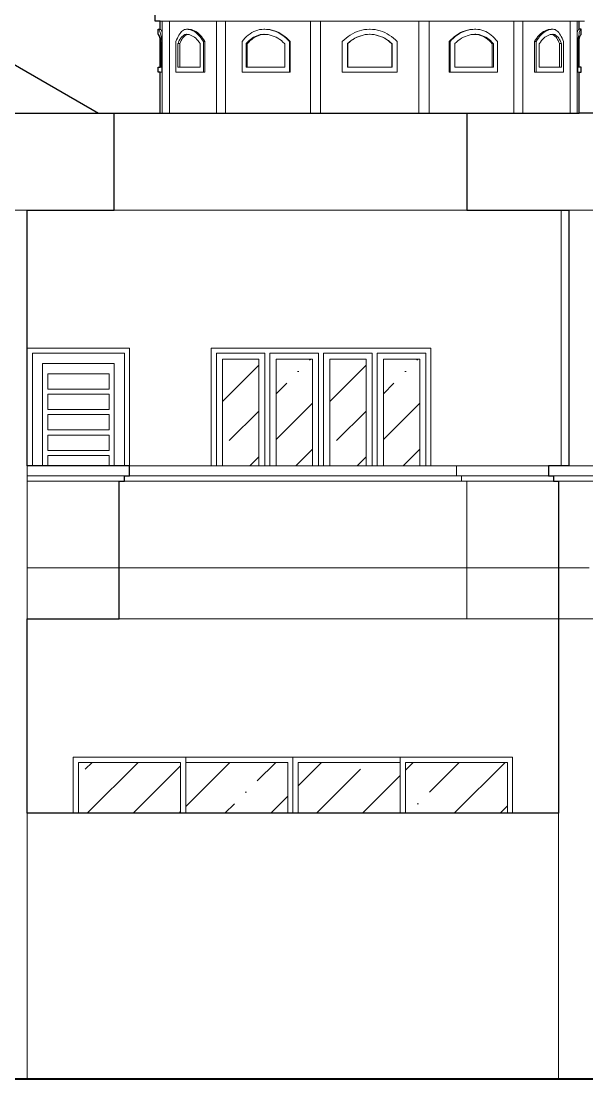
# Model space of a CAD drawing. Header units: millimetres. Extents: x -667 to -468, y -723 to -475.
# Drawn here: x -538.1 to -532.56, y -496.04 to -485.69 of the extents above; entities that cross this region are included whole.
import ezdxf

# ---------------------------------------------------------------- set-up
doc = ezdxf.new("R2010")
doc.units = ezdxf.units.MM
doc.layers.get('0').update_dxf_attribs({"lineweight": 9})
doc.layers.add('dinding', color=36, linetype='Continuous', lineweight=9)
doc.layers.add('NOTASI', color=250, linetype='Continuous', lineweight=5)

msp = doc.modelspace()

# ---------------------------------------------------------------- hatches: boundary and pattern name
at = {"layer": 'NOTASI'}
h = msp.add_hatch(dxfattribs=at)
h.set_pattern_fill('ANSI35', color=256, scale=0.1, style=0)
h.set_pattern_definition([(45, (75.4971, -1.7216), (-0.4490128, 0.4490128), []), (45, (75.9461, -1.7216), (-0.4490128, 0.4490128), [0.79375, -0.15875, 0, -0.15875])])
h.paths.add_polyline_path([(-535.6, -490.045), (-535.245, -490.045), (-535.245, -489.005), (-535.6, -489.005)])
h.paths.add_polyline_path([(-536.125, -490.045), (-535.77, -490.045), (-535.77, -489.005), (-536.125, -489.005)])
h = msp.add_hatch(dxfattribs=at)
h.set_pattern_fill('ANSI35', color=256, scale=0.1, style=0)
h.set_pattern_definition([(45, (76.5471, -1.7216), (-0.4490128, 0.4490128), []), (45, (76.9961, -1.7216), (-0.4490128, 0.4490128), [0.79375, -0.15875, 0, -0.15875])])
h.paths.add_polyline_path([(-534.55, -490.045), (-534.195, -490.045), (-534.195, -489.005), (-534.55, -489.005)])
h.paths.add_polyline_path([(-535.075, -490.045), (-534.72, -490.045), (-534.72, -489.005), (-535.075, -489.005)])
h = msp.add_hatch(dxfattribs=at)
h.set_pattern_fill('ANSI35', color=256, scale=0.1, style=0)
h.paths.add_polyline_path([(-533.335, -492.948), (-534.335, -492.948), (-534.335, -493.445), (-533.335, -493.445)])
h.paths.add_polyline_path([(-534.385, -492.948), (-535.385, -492.948), (-535.385, -493.445), (-534.385, -493.445)])
h.paths.add_polyline_path([(-535.485, -492.948), (-536.485, -492.948), (-536.485, -493.445), (-535.485, -493.445)])
h.paths.add_polyline_path([(-536.535, -492.948), (-537.535, -492.948), (-537.535, -493.445), (-536.535, -493.445)])

# ---------------------------------------------------------------- linework, layer by layer
at = {"lineweight": 30}
msp.add_line((-538.259, -486.063), (-537.338, -486.595), dxfattribs=at)
at = {"lineweight": 40}
msp.add_line((-549.665, -496.045), (-523.108, -496.045), dxfattribs=at)
at = {"lineweight": 30}
for points in [[(-543.185, -486.595), (-536.734, -486.595), (-536.734, -486.195), (-536.754, -486.195), (-536.754, -486.145), (-536.734, -486.145), (-536.734, -485.866), (-536.744, -485.834), (-536.751, -485.825), (-536.754, -485.823), (-536.754, -485.773), (-536.734, -485.773), (-536.734, -485.761), (-536.734, -485.695), (-536.785, -485.695), (-536.785, -485.545)], [(-526.685, -486.595), (-532.633, -486.595), (-532.633, -486.195), (-532.613, -486.195), (-532.613, -486.145), (-532.633, -486.145), (-532.633, -485.866), (-532.623, -485.834), (-532.616, -485.825), (-532.613, -485.823), (-532.613, -485.773), (-532.633, -485.773), (-532.633, -485.761), (-532.633, -485.695)], [(-544.735, -496.045), (-544.735, -486.595), (-532.633, -486.595)], [(-533.735, -486.595), (-533.735, -487.545), (-532.735, -487.545), (-532.735, -490.045), (-532.935, -490.045), (-532.935, -490.145), (-532.885, -490.145), (-532.885, -490.195), (-532.835, -490.195), (-532.835, -491.045), (-532.835, -491.545), (-532.835, -493.445), (-538.035, -493.445), (-538.035, -491.545), (-537.135, -491.545), (-537.135, -490.195), (-537.085, -490.195), (-537.085, -490.145), (-537.035, -490.145), (-537.035, -490.045), (-538.035, -490.045), (-538.035, -487.545), (-537.185, -487.545), (-537.185, -486.595)]]:
    msp.add_lwpolyline(points, dxfattribs=at)
at = {"layer": 'dinding'}
for p, q in [((-536.785, -485.545), (-536.785, -485.695)), ((-536.785, -485.695), (-536.734, -485.695)), ((-536.734, -485.773), (-536.734, -485.695)), ((-536.714, -485.695), (-536.734, -485.695)), ((-536.714, -485.81), (-536.714, -485.695)), ((-536.714, -485.695), (-536.645, -485.695)), ((-536.645, -485.695), (-536.645, -486.595)), ((-536.184, -485.695), (-536.645, -485.695)), ((-536.184, -486.595), (-536.184, -485.695)), ((-536.094, -485.695), (-536.184, -485.695)), ((-536.094, -485.695), (-536.094, -486.595)), ((-535.264, -485.695), (-536.094, -485.695)), ((-535.264, -486.595), (-535.264, -485.695)), ((-535.165, -485.695), (-535.264, -485.695)), ((-535.165, -485.695), (-535.165, -486.595)), ((-535.165, -485.695), (-534.202, -485.695)), ((-534.202, -486.595), (-534.202, -485.695)), ((-534.103, -485.695), (-534.202, -485.695)), ((-534.103, -486.595), (-534.103, -485.695)), ((-533.273, -485.695), (-534.103, -485.695)), ((-533.273, -486.595), (-533.273, -485.695)), ((-533.184, -485.695), (-533.273, -485.695)), ((-533.184, -486.595), (-533.184, -485.695)), ((-533.184, -485.695), (-532.722, -485.695)), ((-532.722, -486.595), (-532.722, -485.695)), ((-532.722, -485.695), (-532.653, -485.695)), ((-532.633, -485.695), (-532.653, -485.695)), ((-532.653, -485.81), (-532.653, -485.695)), ((-532.633, -485.695), (-532.583, -485.695)), ((-532.633, -485.773), (-532.633, -485.695)), ((-536.751, -485.775), (-536.754, -485.773)), ((-536.754, -485.823), (-536.754, -485.773)), ((-536.734, -485.773), (-536.754, -485.773)), ((-536.751, -485.825), (-536.754, -485.823)), ((-536.747, -485.778), (-536.751, -485.775)), ((-536.748, -485.827), (-536.751, -485.825)), ((-536.746, -485.831), (-536.748, -485.827)), ((-536.744, -485.783), (-536.747, -485.778)), ((-536.741, -485.789), (-536.744, -485.783)), ((-536.738, -485.797), (-536.741, -485.789)), ((-536.735, -485.807), (-536.738, -485.797)), ((-536.732, -485.818), (-536.735, -485.807)), ((-536.731, -485.775), (-536.734, -485.773)), ((-536.729, -485.831), (-536.732, -485.818)), ((-536.728, -485.778), (-536.731, -485.775)), ((-536.724, -485.783), (-536.728, -485.778)), ((-536.721, -485.789), (-536.724, -485.783)), ((-536.718, -485.797), (-536.721, -485.789)), ((-536.715, -485.807), (-536.718, -485.797)), ((-536.714, -485.81), (-536.715, -485.807)), ((-536.714, -485.895), (-536.714, -485.81)), ((-536.551, -485.831), (-536.543, -485.818)), ((-536.543, -485.818), (-536.534, -485.807)), ((-536.534, -485.807), (-536.525, -485.797)), ((-536.525, -485.797), (-536.516, -485.789)), ((-536.516, -485.789), (-536.507, -485.783)), ((-536.507, -485.783), (-536.497, -485.778)), ((-536.502, -485.831), (-536.494, -485.827)), ((-536.497, -485.778), (-536.488, -485.775)), ((-536.494, -485.827), (-536.486, -485.825)), ((-536.488, -485.775), (-536.478, -485.773)), ((-536.486, -485.825), (-536.478, -485.823)), ((-536.484, -485.831), (-536.476, -485.827)), ((-536.475, -485.773), (-536.478, -485.773)), ((-536.475, -485.823), (-536.478, -485.823)), ((-536.476, -485.827), (-536.467, -485.825)), ((-536.46, -485.775), (-536.475, -485.773)), ((-536.459, -485.773), (-536.475, -485.773)), ((-536.466, -485.824), (-536.475, -485.823)), ((-536.467, -485.825), (-536.466, -485.824)), ((-536.463, -485.825), (-536.466, -485.824)), ((-536.45, -485.827), (-536.463, -485.825)), ((-536.445, -485.778), (-536.46, -485.775)), ((-536.444, -485.775), (-536.459, -485.773)), ((-536.437, -485.831), (-536.45, -485.827)), ((-536.43, -485.783), (-536.445, -485.778)), ((-536.429, -485.778), (-536.444, -485.775)), ((-536.415, -485.789), (-536.43, -485.783)), ((-536.414, -485.783), (-536.429, -485.778)), ((-536.4, -485.797), (-536.415, -485.789)), ((-536.399, -485.789), (-536.414, -485.783)), ((-536.386, -485.807), (-536.4, -485.797)), ((-536.385, -485.797), (-536.399, -485.789)), ((-536.373, -485.818), (-536.386, -485.807)), ((-536.37, -485.807), (-536.385, -485.797)), ((-536.359, -485.831), (-536.373, -485.818)), ((-536.357, -485.818), (-536.37, -485.807)), ((-536.343, -485.831), (-536.357, -485.818)), ((-535.872, -485.831), (-535.855, -485.818)), ((-535.855, -485.818), (-535.837, -485.807)), ((-535.837, -485.807), (-535.819, -485.797)), ((-535.819, -485.797), (-535.8, -485.789)), ((-535.8, -485.789), (-535.78, -485.783)), ((-535.78, -485.783), (-535.761, -485.778)), ((-535.772, -485.831), (-535.755, -485.827)), ((-535.761, -485.778), (-535.741, -485.775)), ((-535.759, -485.831), (-535.742, -485.827)), ((-535.755, -485.827), (-535.737, -485.825)), ((-535.742, -485.827), (-535.725, -485.825)), ((-535.741, -485.775), (-535.721, -485.773)), ((-535.737, -485.825), (-535.721, -485.823)), ((-535.725, -485.825), (-535.712, -485.824)), ((-535.717, -485.773), (-535.721, -485.773)), ((-535.717, -485.823), (-535.721, -485.823)), ((-535.693, -485.775), (-535.717, -485.773)), ((-535.709, -485.773), (-535.717, -485.773)), ((-535.712, -485.824), (-535.717, -485.823)), ((-535.698, -485.825), (-535.712, -485.824)), ((-535.686, -485.775), (-535.709, -485.773)), ((-535.678, -485.827), (-535.698, -485.825)), ((-535.67, -485.778), (-535.693, -485.775)), ((-535.663, -485.778), (-535.686, -485.775)), ((-535.658, -485.831), (-535.678, -485.827)), ((-535.647, -485.783), (-535.67, -485.778)), ((-535.64, -485.783), (-535.663, -485.778)), ((-535.625, -485.789), (-535.647, -485.783)), ((-535.617, -485.789), (-535.64, -485.783)), ((-535.603, -485.797), (-535.625, -485.789)), ((-535.595, -485.797), (-535.617, -485.789)), ((-535.581, -485.807), (-535.603, -485.797)), ((-535.574, -485.807), (-535.595, -485.797)), ((-535.561, -485.818), (-535.581, -485.807)), ((-535.553, -485.818), (-535.574, -485.807)), ((-535.541, -485.831), (-535.561, -485.818)), ((-535.533, -485.831), (-535.553, -485.818)), ((-534.875, -485.831), (-534.854, -485.818)), ((-534.854, -485.818), (-534.831, -485.807)), ((-534.831, -485.807), (-534.808, -485.797)), ((-534.808, -485.797), (-534.785, -485.789)), ((-534.785, -485.789), (-534.76, -485.783)), ((-534.76, -485.783), (-534.736, -485.778)), ((-534.749, -485.831), (-534.728, -485.827)), ((-534.747, -485.831), (-534.726, -485.827)), ((-534.736, -485.778), (-534.711, -485.775)), ((-534.728, -485.827), (-534.707, -485.825)), ((-534.726, -485.827), (-534.704, -485.825)), ((-534.711, -485.775), (-534.686, -485.773)), ((-534.707, -485.825), (-534.686, -485.823)), ((-534.704, -485.825), (-534.684, -485.823)), ((-534.684, -485.773), (-534.686, -485.773)), ((-534.684, -485.823), (-534.686, -485.823)), ((-534.684, -485.773), (-534.681, -485.773)), ((-534.684, -485.823), (-534.681, -485.823)), ((-534.663, -485.825), (-534.684, -485.823)), ((-534.656, -485.775), (-534.681, -485.773)), ((-534.661, -485.825), (-534.681, -485.823)), ((-534.642, -485.827), (-534.663, -485.825)), ((-534.639, -485.827), (-534.661, -485.825)), ((-534.631, -485.778), (-534.656, -485.775)), ((-534.621, -485.831), (-534.642, -485.827)), ((-534.618, -485.831), (-534.639, -485.827)), ((-534.607, -485.783), (-534.631, -485.778)), ((-534.583, -485.789), (-534.607, -485.783)), ((-534.559, -485.797), (-534.583, -485.789)), ((-534.536, -485.807), (-534.559, -485.797)), ((-534.514, -485.818), (-534.536, -485.807)), ((-534.492, -485.831), (-534.514, -485.818)), ((-533.835, -485.831), (-533.814, -485.818)), ((-533.827, -485.831), (-533.807, -485.818)), ((-533.814, -485.818), (-533.794, -485.807)), ((-533.807, -485.818), (-533.786, -485.807)), ((-533.794, -485.807), (-533.772, -485.797)), ((-533.786, -485.807), (-533.764, -485.797)), ((-533.772, -485.797), (-533.75, -485.789)), ((-533.764, -485.797), (-533.742, -485.789)), ((-533.75, -485.789), (-533.728, -485.783)), ((-533.742, -485.789), (-533.72, -485.783)), ((-533.728, -485.783), (-533.705, -485.778)), ((-533.72, -485.783), (-533.697, -485.778)), ((-533.71, -485.831), (-533.69, -485.827)), ((-533.705, -485.778), (-533.682, -485.775)), ((-533.697, -485.778), (-533.674, -485.775)), ((-533.69, -485.827), (-533.67, -485.825)), ((-533.682, -485.775), (-533.658, -485.773)), ((-533.674, -485.775), (-533.651, -485.773)), ((-533.67, -485.825), (-533.655, -485.824)), ((-533.658, -485.773), (-533.651, -485.773)), ((-533.655, -485.824), (-533.651, -485.823)), ((-533.642, -485.825), (-533.655, -485.824)), ((-533.651, -485.773), (-533.646, -485.773)), ((-533.651, -485.823), (-533.646, -485.823)), ((-533.626, -485.775), (-533.646, -485.773)), ((-533.63, -485.825), (-533.646, -485.823)), ((-533.625, -485.827), (-533.642, -485.825)), ((-533.613, -485.827), (-533.63, -485.825)), ((-533.607, -485.778), (-533.626, -485.775)), ((-533.608, -485.831), (-533.625, -485.827)), ((-533.596, -485.831), (-533.613, -485.827)), ((-533.587, -485.783), (-533.607, -485.778)), ((-533.568, -485.789), (-533.587, -485.783)), ((-533.549, -485.797), (-533.568, -485.789)), ((-533.53, -485.807), (-533.549, -485.797)), ((-533.512, -485.818), (-533.53, -485.807)), ((-533.495, -485.831), (-533.512, -485.818)), ((-533.024, -485.831), (-533.011, -485.818)), ((-533.011, -485.818), (-532.997, -485.807)), ((-533.008, -485.831), (-532.995, -485.818)), ((-532.997, -485.807), (-532.983, -485.797)), ((-532.995, -485.818), (-532.981, -485.807)), ((-532.983, -485.797), (-532.968, -485.789)), ((-532.981, -485.807), (-532.967, -485.797)), ((-532.968, -485.789), (-532.954, -485.783)), ((-532.967, -485.797), (-532.952, -485.789)), ((-532.954, -485.783), (-532.938, -485.778)), ((-532.952, -485.789), (-532.938, -485.783)), ((-532.938, -485.778), (-532.923, -485.775)), ((-532.938, -485.783), (-532.923, -485.778)), ((-532.931, -485.831), (-532.918, -485.827)), ((-532.923, -485.775), (-532.908, -485.773)), ((-532.923, -485.778), (-532.907, -485.775)), ((-532.918, -485.827), (-532.905, -485.825)), ((-532.908, -485.773), (-532.892, -485.773)), ((-532.907, -485.775), (-532.892, -485.773)), ((-532.905, -485.825), (-532.902, -485.824)), ((-532.902, -485.824), (-532.892, -485.823)), ((-532.9, -485.825), (-532.902, -485.824)), ((-532.892, -485.827), (-532.9, -485.825)), ((-532.892, -485.773), (-532.89, -485.773)), ((-532.892, -485.823), (-532.89, -485.823)), ((-532.884, -485.831), (-532.892, -485.827)), ((-532.88, -485.775), (-532.89, -485.773)), ((-532.882, -485.825), (-532.89, -485.823)), ((-532.873, -485.827), (-532.882, -485.825)), ((-532.87, -485.778), (-532.88, -485.775)), ((-532.865, -485.831), (-532.873, -485.827)), ((-532.861, -485.783), (-532.87, -485.778)), ((-532.852, -485.789), (-532.861, -485.783)), ((-532.842, -485.797), (-532.852, -485.789)), ((-532.834, -485.807), (-532.842, -485.797)), ((-532.825, -485.818), (-532.834, -485.807)), ((-532.817, -485.831), (-532.825, -485.818)), ((-532.653, -485.81), (-532.652, -485.807)), ((-532.653, -485.895), (-532.653, -485.81)), ((-532.652, -485.807), (-532.649, -485.797)), ((-532.649, -485.797), (-532.646, -485.789)), ((-532.646, -485.789), (-532.643, -485.783)), ((-532.643, -485.783), (-532.64, -485.778)), ((-532.64, -485.778), (-532.637, -485.775)), ((-532.638, -485.831), (-532.635, -485.818)), ((-532.637, -485.775), (-532.633, -485.773)), ((-532.635, -485.818), (-532.633, -485.807)), ((-532.633, -485.773), (-532.613, -485.773)), ((-532.633, -485.807), (-532.63, -485.797)), ((-532.63, -485.797), (-532.626, -485.789)), ((-532.626, -485.789), (-532.623, -485.783)), ((-532.623, -485.783), (-532.62, -485.778)), ((-532.622, -485.831), (-532.619, -485.827)), ((-532.62, -485.778), (-532.617, -485.775)), ((-532.619, -485.827), (-532.616, -485.825)), ((-532.617, -485.775), (-532.613, -485.773)), ((-532.616, -485.825), (-532.613, -485.823)), ((-532.613, -485.823), (-532.613, -485.773)), ((-536.743, -485.837), (-536.746, -485.831)), ((-536.74, -485.844), (-536.743, -485.837)), ((-536.738, -485.852), (-536.74, -485.844)), ((-536.735, -485.862), (-536.738, -485.852)), ((-536.734, -485.866), (-536.735, -485.862)), ((-536.734, -486.145), (-536.734, -485.866)), ((-536.733, -485.873), (-536.734, -485.866)), ((-536.73, -485.885), (-536.733, -485.873)), ((-536.728, -485.899), (-536.73, -485.885)), ((-536.726, -485.845), (-536.729, -485.831)), ((-536.726, -485.913), (-536.728, -485.899)), ((-536.724, -485.86), (-536.726, -485.845)), ((-536.726, -485.915), (-536.726, -485.913)), ((-536.726, -486.145), (-536.726, -485.915)), ((-536.721, -485.877), (-536.724, -485.86)), ((-536.719, -485.895), (-536.721, -485.877)), ((-536.719, -486.195), (-536.719, -485.895)), ((-536.714, -485.895), (-536.719, -485.895)), ((-536.714, -486.195), (-536.714, -485.895)), ((-536.58, -485.895), (-536.574, -485.877)), ((-536.58, -486.195), (-536.58, -485.895)), ((-536.574, -485.877), (-536.566, -485.86)), ((-536.566, -485.86), (-536.559, -485.845)), ((-536.561, -485.915), (-536.56, -485.913)), ((-536.543, -485.915), (-536.561, -485.915)), ((-536.561, -486.145), (-536.561, -485.915)), ((-536.56, -485.913), (-536.554, -485.899)), ((-536.559, -485.845), (-536.551, -485.831)), ((-536.554, -485.899), (-536.548, -485.885)), ((-536.548, -485.885), (-536.541, -485.873)), ((-536.543, -485.915), (-536.542, -485.913)), ((-536.543, -486.145), (-536.543, -485.915)), ((-536.542, -485.913), (-536.536, -485.899)), ((-536.541, -485.873), (-536.533, -485.862)), ((-536.536, -485.899), (-536.529, -485.885)), ((-536.533, -485.862), (-536.526, -485.852)), ((-536.529, -485.885), (-536.522, -485.873)), ((-536.526, -485.852), (-536.518, -485.844)), ((-536.522, -485.873), (-536.515, -485.862)), ((-536.518, -485.844), (-536.51, -485.837)), ((-536.515, -485.862), (-536.507, -485.852)), ((-536.51, -485.837), (-536.502, -485.831)), ((-536.507, -485.852), (-536.5, -485.844)), ((-536.5, -485.844), (-536.492, -485.837)), ((-536.492, -485.837), (-536.484, -485.831)), ((-536.424, -485.837), (-536.437, -485.831)), ((-536.411, -485.844), (-536.424, -485.837)), ((-536.399, -485.852), (-536.411, -485.844)), ((-536.387, -485.862), (-536.399, -485.852)), ((-536.376, -485.873), (-536.387, -485.862)), ((-536.365, -485.885), (-536.376, -485.873)), ((-536.354, -485.899), (-536.365, -485.885)), ((-536.347, -485.845), (-536.359, -485.831)), ((-536.344, -485.913), (-536.354, -485.899)), ((-536.335, -485.86), (-536.347, -485.845)), ((-536.343, -485.915), (-536.344, -485.913)), ((-536.331, -485.845), (-536.343, -485.831)), ((-536.343, -486.145), (-536.343, -485.915)), ((-536.323, -485.877), (-536.335, -485.86)), ((-536.319, -485.86), (-536.331, -485.845)), ((-536.312, -485.895), (-536.323, -485.877)), ((-536.307, -485.877), (-536.319, -485.86)), ((-536.312, -486.195), (-536.312, -485.895)), ((-536.297, -485.895), (-536.312, -485.895)), ((-536.297, -485.895), (-536.307, -485.877)), ((-536.297, -486.195), (-536.297, -485.895)), ((-535.933, -485.895), (-535.919, -485.877)), ((-535.933, -486.195), (-535.933, -485.895)), ((-535.919, -485.877), (-535.905, -485.86)), ((-535.905, -485.86), (-535.889, -485.845)), ((-535.894, -485.915), (-535.892, -485.913)), ((-535.882, -485.915), (-535.894, -485.915)), ((-535.894, -486.145), (-535.894, -485.915)), ((-535.892, -485.913), (-535.879, -485.899)), ((-535.889, -485.845), (-535.872, -485.831)), ((-535.882, -485.915), (-535.88, -485.913)), ((-535.882, -486.145), (-535.882, -485.915)), ((-535.88, -485.913), (-535.867, -485.899)), ((-535.879, -485.899), (-535.865, -485.885)), ((-535.867, -485.899), (-535.853, -485.885)), ((-535.865, -485.885), (-535.851, -485.873)), ((-535.853, -485.885), (-535.839, -485.873)), ((-535.851, -485.873), (-535.836, -485.862)), ((-535.839, -485.873), (-535.824, -485.862)), ((-535.836, -485.862), (-535.821, -485.852)), ((-535.824, -485.862), (-535.809, -485.852)), ((-535.821, -485.852), (-535.805, -485.844)), ((-535.809, -485.852), (-535.793, -485.844)), ((-535.805, -485.844), (-535.788, -485.837)), ((-535.793, -485.844), (-535.776, -485.837)), ((-535.788, -485.837), (-535.772, -485.831)), ((-535.776, -485.837), (-535.759, -485.831)), ((-535.638, -485.837), (-535.658, -485.831)), ((-535.619, -485.844), (-535.638, -485.837)), ((-535.601, -485.852), (-535.619, -485.844)), ((-535.583, -485.862), (-535.601, -485.852)), ((-535.565, -485.873), (-535.583, -485.862)), ((-535.548, -485.885), (-535.565, -485.873)), ((-535.533, -485.899), (-535.548, -485.885)), ((-535.521, -485.845), (-535.541, -485.831)), ((-535.514, -485.845), (-535.533, -485.831)), ((-535.518, -485.913), (-535.533, -485.899)), ((-535.503, -485.86), (-535.521, -485.845)), ((-535.516, -485.915), (-535.518, -485.913)), ((-535.516, -486.145), (-535.516, -485.915)), ((-535.495, -485.86), (-535.514, -485.845)), ((-535.486, -485.877), (-535.503, -485.86)), ((-535.478, -485.877), (-535.495, -485.86)), ((-535.469, -485.895), (-535.486, -485.877)), ((-535.462, -485.895), (-535.478, -485.877)), ((-535.469, -486.195), (-535.469, -485.895)), ((-535.462, -485.895), (-535.469, -485.895)), ((-535.462, -486.195), (-535.462, -485.895)), ((-534.952, -485.895), (-534.934, -485.877)), ((-534.952, -486.195), (-534.952, -485.895)), ((-534.934, -485.877), (-534.916, -485.86)), ((-534.916, -485.86), (-534.896, -485.845)), ((-534.902, -485.915), (-534.9, -485.913)), ((-534.899, -485.915), (-534.902, -485.915)), ((-534.902, -486.145), (-534.902, -485.915)), ((-534.9, -485.913), (-534.884, -485.899)), ((-534.899, -485.915), (-534.897, -485.913)), ((-534.899, -486.145), (-534.899, -485.915)), ((-534.897, -485.913), (-534.881, -485.899)), ((-534.896, -485.845), (-534.875, -485.831)), ((-534.884, -485.899), (-534.867, -485.885)), ((-534.881, -485.899), (-534.864, -485.885)), ((-534.867, -485.885), (-534.849, -485.873)), ((-534.864, -485.885), (-534.846, -485.873)), ((-534.849, -485.873), (-534.83, -485.862)), ((-534.846, -485.873), (-534.828, -485.862)), ((-534.83, -485.862), (-534.811, -485.852)), ((-534.828, -485.862), (-534.808, -485.852)), ((-534.811, -485.852), (-534.791, -485.844)), ((-534.808, -485.852), (-534.788, -485.844)), ((-534.791, -485.844), (-534.77, -485.837)), ((-534.788, -485.844), (-534.768, -485.837)), ((-534.77, -485.837), (-534.749, -485.831)), ((-534.768, -485.837), (-534.747, -485.831)), ((-534.6, -485.837), (-534.621, -485.831)), ((-534.597, -485.837), (-534.618, -485.831)), ((-534.579, -485.844), (-534.6, -485.837)), ((-534.577, -485.844), (-534.597, -485.837)), ((-534.559, -485.852), (-534.579, -485.844)), ((-534.557, -485.852), (-534.577, -485.844)), ((-534.54, -485.862), (-534.559, -485.852)), ((-534.537, -485.862), (-534.557, -485.852)), ((-534.521, -485.873), (-534.54, -485.862)), ((-534.519, -485.873), (-534.537, -485.862)), ((-534.503, -485.885), (-534.521, -485.873)), ((-534.501, -485.885), (-534.519, -485.873)), ((-534.486, -485.899), (-534.503, -485.885)), ((-534.484, -485.899), (-534.501, -485.885)), ((-534.472, -485.845), (-534.492, -485.831)), ((-534.47, -485.913), (-534.486, -485.899)), ((-534.468, -485.913), (-534.484, -485.899)), ((-534.452, -485.86), (-534.472, -485.845)), ((-534.468, -485.915), (-534.47, -485.913)), ((-534.465, -485.915), (-534.468, -485.913)), ((-534.468, -485.915), (-534.465, -485.915)), ((-534.468, -486.145), (-534.468, -485.915)), ((-534.465, -486.145), (-534.465, -485.915)), ((-534.433, -485.877), (-534.452, -485.86)), ((-534.416, -485.895), (-534.433, -485.877)), ((-534.416, -486.195), (-534.416, -485.895)), ((-533.906, -485.895), (-533.889, -485.877)), ((-533.906, -485.895), (-533.898, -485.895)), ((-533.906, -486.195), (-533.906, -485.895)), ((-533.898, -485.895), (-533.882, -485.877)), ((-533.898, -486.195), (-533.898, -485.895)), ((-533.889, -485.877), (-533.872, -485.86)), ((-533.882, -485.877), (-533.864, -485.86)), ((-533.872, -485.86), (-533.854, -485.845)), ((-533.864, -485.86), (-533.846, -485.845)), ((-533.854, -485.845), (-533.835, -485.831)), ((-533.852, -485.915), (-533.85, -485.913)), ((-533.852, -486.145), (-533.852, -485.915)), ((-533.85, -485.913), (-533.835, -485.899)), ((-533.846, -485.845), (-533.827, -485.831)), ((-533.835, -485.899), (-533.819, -485.885)), ((-533.819, -485.885), (-533.802, -485.873)), ((-533.802, -485.873), (-533.785, -485.862)), ((-533.785, -485.862), (-533.767, -485.852)), ((-533.767, -485.852), (-533.748, -485.844)), ((-533.748, -485.844), (-533.729, -485.837)), ((-533.729, -485.837), (-533.71, -485.831)), ((-533.591, -485.837), (-533.608, -485.831)), ((-533.579, -485.837), (-533.596, -485.831)), ((-533.575, -485.844), (-533.591, -485.837)), ((-533.563, -485.844), (-533.579, -485.837)), ((-533.559, -485.852), (-533.575, -485.844)), ((-533.547, -485.852), (-533.563, -485.844)), ((-533.543, -485.862), (-533.559, -485.852)), ((-533.531, -485.862), (-533.547, -485.852)), ((-533.528, -485.873), (-533.543, -485.862)), ((-533.516, -485.873), (-533.531, -485.862)), ((-533.514, -485.885), (-533.528, -485.873)), ((-533.502, -485.885), (-533.516, -485.873)), ((-533.5, -485.899), (-533.514, -485.885)), ((-533.488, -485.899), (-533.502, -485.885)), ((-533.488, -485.913), (-533.5, -485.899)), ((-533.479, -485.845), (-533.495, -485.831)), ((-533.475, -485.913), (-533.488, -485.899)), ((-533.486, -485.915), (-533.488, -485.913)), ((-533.486, -485.915), (-533.474, -485.915)), ((-533.486, -486.145), (-533.486, -485.915)), ((-533.463, -485.86), (-533.479, -485.845)), ((-533.474, -485.915), (-533.475, -485.913)), ((-533.474, -486.145), (-533.474, -485.915)), ((-533.448, -485.877), (-533.463, -485.86)), ((-533.434, -485.895), (-533.448, -485.877)), ((-533.434, -486.195), (-533.434, -485.895)), ((-533.071, -485.895), (-533.06, -485.877)), ((-533.071, -485.895), (-533.055, -485.895)), ((-533.071, -486.195), (-533.071, -485.895)), ((-533.06, -485.877), (-533.049, -485.86)), ((-533.055, -485.895), (-533.044, -485.877)), ((-533.055, -486.195), (-533.055, -485.895)), ((-533.049, -485.86), (-533.037, -485.845)), ((-533.044, -485.877), (-533.033, -485.86)), ((-533.037, -485.845), (-533.024, -485.831)), ((-533.033, -485.86), (-533.021, -485.845)), ((-533.025, -485.915), (-533.023, -485.913)), ((-533.025, -486.145), (-533.025, -485.915)), ((-533.023, -485.913), (-533.013, -485.899)), ((-533.021, -485.845), (-533.008, -485.831)), ((-533.013, -485.899), (-533.003, -485.885)), ((-533.003, -485.885), (-532.992, -485.873)), ((-532.992, -485.873), (-532.98, -485.862)), ((-532.98, -485.862), (-532.969, -485.852)), ((-532.969, -485.852), (-532.956, -485.844)), ((-532.956, -485.844), (-532.944, -485.837)), ((-532.944, -485.837), (-532.931, -485.831)), ((-532.876, -485.837), (-532.884, -485.831)), ((-532.868, -485.844), (-532.876, -485.837)), ((-532.86, -485.852), (-532.868, -485.844)), ((-532.857, -485.837), (-532.865, -485.831)), ((-532.852, -485.862), (-532.86, -485.852)), ((-532.849, -485.844), (-532.857, -485.837)), ((-532.845, -485.873), (-532.852, -485.862)), ((-532.841, -485.852), (-532.849, -485.844)), ((-532.838, -485.885), (-532.845, -485.873)), ((-532.834, -485.862), (-532.841, -485.852)), ((-532.832, -485.899), (-532.838, -485.885)), ((-532.827, -485.873), (-532.834, -485.862)), ((-532.826, -485.913), (-532.832, -485.899)), ((-532.82, -485.885), (-532.827, -485.873)), ((-532.825, -485.915), (-532.826, -485.913)), ((-532.825, -485.915), (-532.806, -485.915)), ((-532.825, -486.145), (-532.825, -485.915)), ((-532.813, -485.899), (-532.82, -485.885)), ((-532.809, -485.845), (-532.817, -485.831)), ((-532.807, -485.913), (-532.813, -485.899)), ((-532.801, -485.86), (-532.809, -485.845)), ((-532.806, -485.915), (-532.807, -485.913)), ((-532.806, -486.145), (-532.806, -485.915)), ((-532.794, -485.877), (-532.801, -485.86)), ((-532.787, -485.895), (-532.794, -485.877)), ((-532.787, -486.195), (-532.787, -485.895)), ((-532.653, -485.895), (-532.648, -485.895)), ((-532.653, -486.195), (-532.653, -485.895)), ((-532.648, -485.895), (-532.646, -485.877)), ((-532.648, -486.195), (-532.648, -485.895)), ((-532.646, -485.877), (-532.644, -485.86)), ((-532.644, -485.86), (-532.641, -485.845)), ((-532.642, -485.913), (-532.639, -485.899)), ((-532.642, -485.915), (-532.642, -485.913)), ((-532.642, -486.145), (-532.642, -485.915)), ((-532.641, -485.845), (-532.638, -485.831)), ((-532.639, -485.899), (-532.637, -485.885)), ((-532.637, -485.885), (-532.635, -485.873)), ((-532.635, -485.873), (-532.633, -485.866)), ((-532.633, -485.866), (-532.632, -485.862)), ((-532.633, -486.145), (-532.633, -485.866)), ((-532.632, -485.862), (-532.63, -485.852)), ((-532.63, -485.852), (-532.627, -485.844)), ((-532.627, -485.844), (-532.625, -485.837)), ((-532.625, -485.837), (-532.622, -485.831)), ((-537.338, -486.595), (-538.259, -486.063)), ((-536.754, -486.195), (-536.754, -486.145)), ((-536.734, -486.145), (-536.754, -486.145)), ((-536.734, -486.195), (-536.754, -486.195)), ((-536.726, -486.145), (-536.734, -486.145)), ((-536.734, -486.595), (-536.734, -486.195)), ((-536.734, -486.195), (-536.719, -486.195)), ((-536.714, -486.195), (-536.719, -486.195)), ((-536.714, -486.595), (-536.714, -486.195)), ((-536.58, -486.195), (-536.478, -486.195)), ((-536.561, -486.145), (-536.543, -486.145)), ((-536.543, -486.145), (-536.478, -486.145)), ((-536.475, -486.145), (-536.478, -486.145)), ((-536.475, -486.195), (-536.478, -486.195)), ((-536.343, -486.145), (-536.475, -486.145)), ((-536.475, -486.195), (-536.312, -486.195)), ((-536.297, -486.195), (-536.312, -486.195)), ((-535.933, -486.195), (-535.721, -486.195)), ((-535.894, -486.145), (-535.882, -486.145)), ((-535.882, -486.145), (-535.721, -486.145)), ((-535.717, -486.145), (-535.721, -486.145)), ((-535.717, -486.195), (-535.721, -486.195)), ((-535.516, -486.145), (-535.717, -486.145)), ((-535.717, -486.195), (-535.469, -486.195)), ((-535.462, -486.195), (-535.469, -486.195)), ((-534.952, -486.195), (-534.686, -486.195)), ((-534.902, -486.145), (-534.899, -486.145)), ((-534.899, -486.145), (-534.686, -486.145)), ((-534.684, -486.145), (-534.686, -486.145)), ((-534.684, -486.195), (-534.686, -486.195)), ((-534.684, -486.145), (-534.681, -486.145)), ((-534.684, -486.195), (-534.681, -486.195)), ((-534.468, -486.145), (-534.681, -486.145)), ((-534.416, -486.195), (-534.681, -486.195)), ((-534.468, -486.145), (-534.465, -486.145)), ((-533.906, -486.195), (-533.898, -486.195)), ((-533.651, -486.195), (-533.898, -486.195)), ((-533.651, -486.145), (-533.852, -486.145)), ((-533.646, -486.145), (-533.651, -486.145)), ((-533.651, -486.195), (-533.646, -486.195)), ((-533.486, -486.145), (-533.646, -486.145)), ((-533.434, -486.195), (-533.646, -486.195)), ((-533.486, -486.145), (-533.474, -486.145)), ((-533.071, -486.195), (-533.055, -486.195)), ((-532.892, -486.195), (-533.055, -486.195)), ((-532.892, -486.145), (-533.025, -486.145)), ((-532.89, -486.145), (-532.892, -486.145)), ((-532.892, -486.195), (-532.89, -486.195)), ((-532.825, -486.145), (-532.89, -486.145)), ((-532.787, -486.195), (-532.89, -486.195)), ((-532.825, -486.145), (-532.806, -486.145)), ((-532.653, -486.195), (-532.648, -486.195)), ((-532.653, -486.595), (-532.653, -486.195)), ((-532.633, -486.195), (-532.648, -486.195)), ((-532.642, -486.145), (-532.633, -486.145)), ((-532.633, -486.145), (-532.613, -486.145)), ((-532.633, -486.595), (-532.633, -486.195)), ((-532.613, -486.195), (-532.633, -486.195)), ((-532.613, -486.195), (-532.613, -486.145)), ((-537.338, -486.595), (-544.735, -486.595)), ((-537.185, -486.595), (-537.338, -486.595)), ((-537.185, -486.595), (-537.185, -487.545)), ((-536.734, -486.595), (-537.185, -486.595)), ((-536.734, -486.595), (-536.714, -486.595)), ((-536.714, -486.595), (-536.645, -486.595)), ((-536.645, -486.595), (-536.184, -486.595)), ((-536.184, -486.595), (-536.094, -486.595)), ((-536.094, -486.595), (-535.264, -486.595)), ((-535.264, -486.595), (-535.165, -486.595)), ((-535.165, -486.595), (-534.202, -486.595)), ((-534.202, -486.595), (-534.103, -486.595)), ((-534.103, -486.595), (-533.685, -486.595)), ((-533.735, -486.595), (-533.735, -487.045)), ((-533.273, -486.595), (-533.685, -486.595)), ((-533.273, -486.595), (-533.184, -486.595)), ((-533.184, -486.595), (-532.722, -486.595)), ((-532.722, -486.595), (-532.653, -486.595)), ((-532.653, -486.595), (-532.633, -486.595)), ((-532.633, -486.595), (-526.685, -486.595)), ((-533.735, -487.045), (-533.735, -487.545)), ((-537.135, -487.545), (-544.735, -487.545)), ((-538.035, -490.045), (-538.035, -487.545)), ((-538.035, -490.045), (-538.035, -487.545)), ((-537.135, -487.545), (-533.735, -487.545)), ((-536.493, -487.545), (-536.735, -487.545)), ((-533.735, -487.545), (-532.81, -487.545)), ((-532.81, -490.045), (-532.81, -487.545)), ((-532.81, -487.545), (-532.735, -487.545)), ((-532.735, -490.045), (-532.735, -487.545)), ((-528.335, -487.545), (-532.735, -487.545)), ((-537.035, -488.895), (-538.035, -488.895)), ((-537.035, -490.045), (-537.035, -488.895)), ((-536.235, -488.895), (-536.235, -490.045)), ((-536.235, -488.895), (-535.135, -488.895)), ((-535.185, -488.895), (-534.085, -488.895)), ((-534.085, -490.045), (-534.085, -488.895)), ((-537.085, -488.945), (-537.985, -488.945)), ((-537.985, -490.045), (-537.985, -488.945)), ((-537.085, -490.045), (-537.085, -488.945)), ((-536.185, -488.945), (-536.185, -490.045)), ((-535.71, -488.945), (-536.185, -488.945)), ((-535.77, -489.004), (-536.125, -489.004)), ((-536.125, -489.004), (-536.125, -490.045)), ((-535.77, -490.045), (-535.77, -489.004)), ((-535.71, -490.045), (-535.71, -488.945)), ((-535.185, -488.945), (-535.66, -488.945)), ((-535.66, -490.045), (-535.66, -488.945)), ((-535.245, -489.004), (-535.6, -489.004)), ((-535.6, -489.004), (-535.6, -490.045)), ((-535.245, -490.045), (-535.245, -489.004)), ((-535.185, -490.045), (-535.185, -488.945)), ((-535.135, -488.945), (-535.135, -490.045)), ((-534.66, -488.945), (-535.135, -488.945)), ((-534.72, -489.004), (-535.075, -489.004)), ((-535.075, -489.004), (-535.075, -490.045)), ((-534.72, -490.045), (-534.72, -489.004)), ((-534.66, -490.045), (-534.66, -488.945)), ((-534.135, -488.945), (-534.61, -488.945)), ((-534.61, -490.045), (-534.61, -488.945)), ((-534.195, -489.004), (-534.55, -489.004)), ((-534.55, -489.004), (-534.55, -490.045)), ((-534.195, -490.045), (-534.195, -489.004)), ((-534.135, -490.045), (-534.135, -488.945)), ((-537.885, -489.045), (-537.885, -490.045)), ((-537.185, -489.045), (-537.885, -489.045)), ((-537.185, -490.045), (-537.185, -489.045)), ((-537.835, -489.145), (-537.235, -489.145)), ((-537.835, -489.145), (-537.835, -489.295)), ((-537.235, -489.295), (-537.235, -489.145)), ((-537.835, -489.295), (-537.235, -489.295)), ((-537.835, -489.345), (-537.235, -489.345)), ((-537.835, -489.345), (-537.835, -489.495)), ((-537.235, -489.495), (-537.235, -489.345)), ((-537.835, -489.495), (-537.235, -489.495)), ((-537.835, -489.545), (-537.835, -489.695)), ((-537.835, -489.545), (-537.235, -489.545)), ((-537.235, -489.695), (-537.235, -489.545)), ((-537.835, -489.695), (-537.235, -489.695)), ((-537.835, -489.745), (-537.235, -489.745)), ((-537.835, -489.745), (-537.835, -489.895)), ((-537.235, -489.895), (-537.235, -489.745)), ((-537.835, -489.895), (-537.235, -489.895)), ((-537.835, -489.945), (-537.235, -489.945)), ((-537.835, -489.945), (-537.835, -490.045)), ((-537.235, -490.045), (-537.235, -489.945)), ((-538.035, -490.045), (-538.035, -490.145)), ((-538.035, -490.045), (-537.035, -490.045)), ((-533.835, -490.045), (-537.035, -490.045)), ((-537.035, -490.045), (-537.035, -490.145)), ((-533.835, -490.045), (-532.835, -490.045)), ((-533.835, -490.045), (-533.835, -490.145)), ((-532.935, -490.145), (-532.935, -490.045)), ((-532.91, -490.045), (-532.935, -490.045)), ((-532.835, -490.045), (-532.91, -490.045)), ((-532.735, -490.045), (-527.635, -490.045)), ((-538.035, -490.145), (-538.035, -490.195)), ((-538.035, -490.145), (-537.085, -490.145)), ((-537.085, -490.145), (-537.085, -490.195)), ((-537.035, -490.145), (-537.085, -490.145)), ((-537.035, -490.145), (-533.835, -490.145)), ((-533.785, -490.145), (-533.835, -490.145)), ((-533.785, -490.145), (-533.785, -490.195)), ((-533.785, -490.145), (-532.885, -490.145)), ((-532.935, -490.145), (-532.885, -490.145)), ((-532.885, -490.195), (-532.885, -490.145)), ((-532.885, -490.145), (-527.585, -490.145)), ((-538.035, -490.195), (-538.035, -491.045)), ((-538.035, -490.195), (-537.135, -490.195)), ((-537.135, -490.195), (-537.135, -491.045)), ((-537.085, -490.195), (-537.135, -490.195)), ((-537.085, -490.195), (-533.785, -490.195)), ((-533.735, -490.195), (-533.785, -490.195)), ((-533.735, -490.195), (-533.735, -491.045)), ((-532.835, -490.195), (-533.735, -490.195)), ((-532.835, -490.195), (-532.885, -490.195)), ((-532.835, -491.045), (-532.835, -490.195)), ((-527.635, -490.195), (-532.835, -490.195)), ((-538.035, -491.145), (-538.035, -491.045)), ((-538.035, -491.045), (-537.135, -491.045)), ((-537.135, -491.045), (-537.135, -491.145)), ((-533.735, -491.045), (-537.135, -491.045)), ((-533.735, -491.045), (-533.735, -491.145)), ((-532.835, -491.045), (-533.735, -491.045)), ((-532.835, -491.045), (-532.935, -491.045)), ((-532.835, -491.145), (-532.835, -491.045)), ((-532.535, -491.045), (-532.835, -491.045)), ((-538.035, -491.145), (-538.035, -491.545)), ((-537.135, -491.145), (-537.135, -491.545)), ((-533.735, -491.145), (-533.735, -491.545)), ((-532.835, -491.545), (-532.835, -491.145)), ((-538.035, -493.445), (-538.035, -491.545)), ((-537.135, -491.545), (-538.035, -491.545)), ((-537.135, -491.545), (-533.735, -491.545)), ((-532.835, -491.545), (-533.735, -491.545)), ((-532.835, -493.445), (-532.835, -491.545)), ((-527.535, -491.545), (-532.835, -491.545)), ((-538.035, -493.445), (-532.835, -493.445)), ((-538.035, -496.045), (-538.035, -493.445)), ((-532.835, -496.045), (-532.835, -493.445))]:
    msp.add_line(p, q, dxfattribs=at)
for points in [[(-537.585, -493.445), (-537.585, -492.898), (-536.485, -492.898), (-536.485, -493.445)], [(-537.535, -493.445), (-537.535, -492.948), (-536.535, -492.948), (-536.535, -493.445)], [(-536.535, -492.898), (-536.535, -492.898), (-535.435, -492.898), (-535.435, -493.445)], [(-536.485, -493.445), (-536.485, -492.948), (-535.485, -492.948), (-535.485, -493.445)], [(-534.335, -492.898), (-534.335, -492.898), (-535.435, -492.898), (-535.435, -493.445)], [(-534.385, -493.445), (-534.385, -492.948), (-535.385, -492.948), (-535.385, -493.445)], [(-533.285, -493.445), (-533.285, -492.898), (-534.385, -492.898), (-534.385, -493.445)], [(-533.335, -493.445), (-533.335, -492.948), (-534.335, -492.948), (-534.335, -493.445)]]:
    msp.add_lwpolyline(points, dxfattribs=at)

doc.saveas('drawing.dxf')
